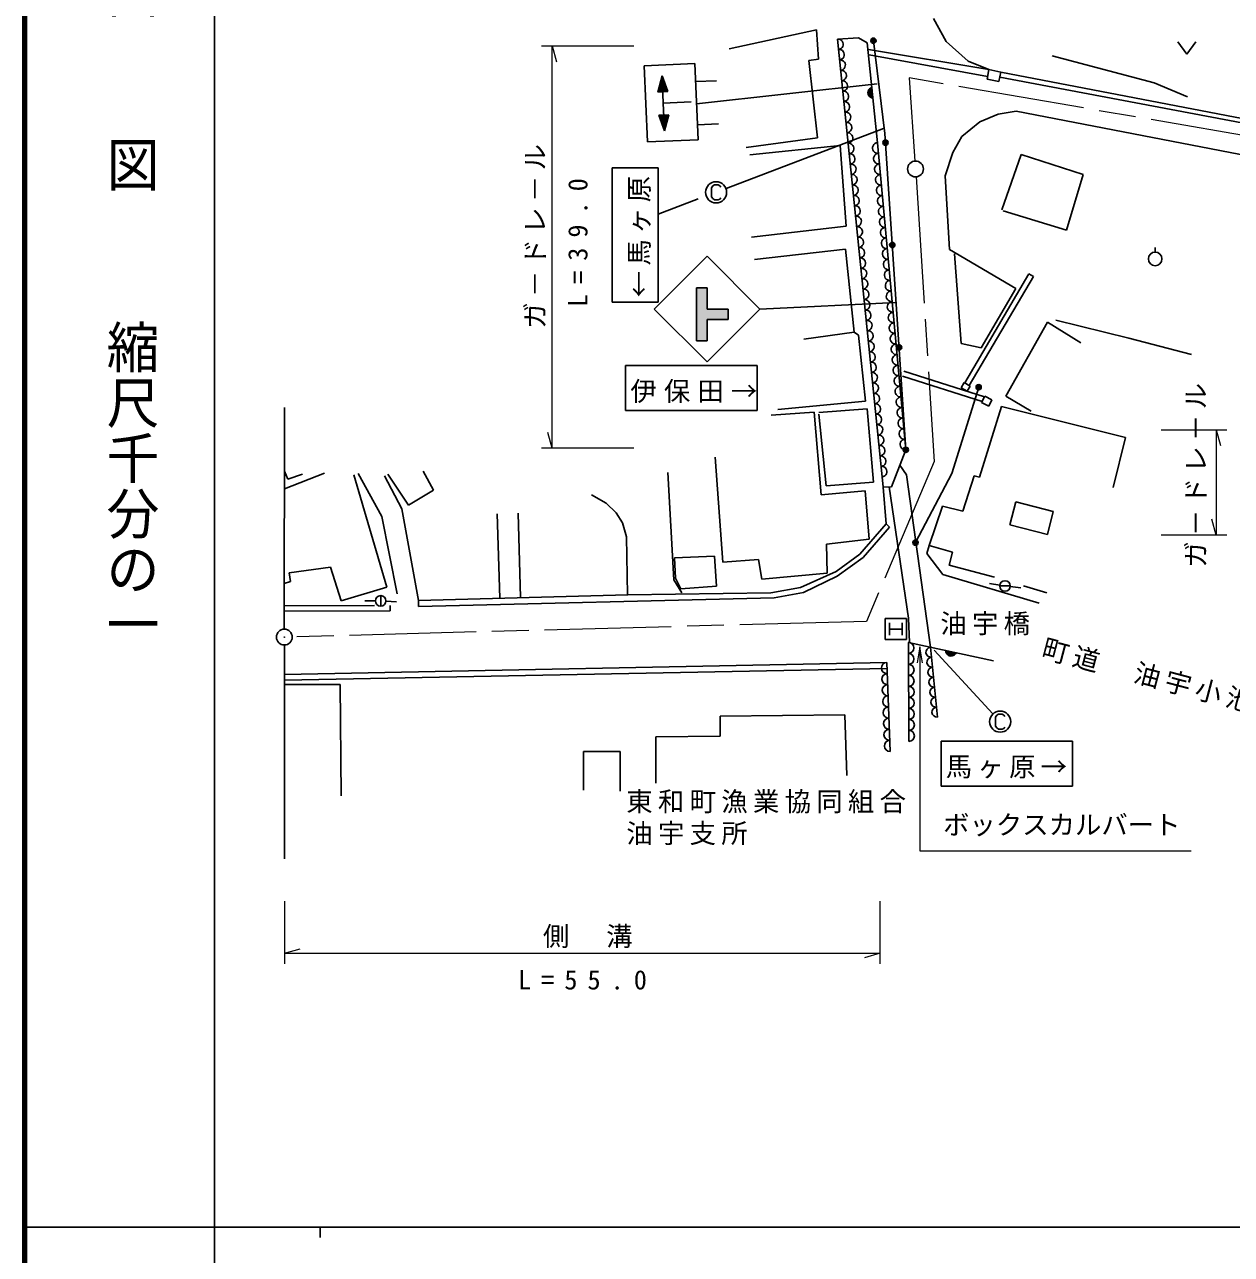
# Model space of a CAD drawing. Units: millimetres, scale not verified. Extents: x 40000 to 680000, y 20000 to 380000.
# Drawn here: x 40000 to 154375, y 202409 to 318937 of the extents above; entities that cross this region are included whole.
import ezdxf
from ezdxf.enums import TextEntityAlignment as Align

# ---------------------------------------------------------------- set-up
doc = ezdxf.new("R2010")
doc.units = ezdxf.units.MM
doc.header["$LTSCALE"] = 1000
doc.linetypes.add('CHAIN', pattern=[18.5, 12, -1.5, 3.5, -1.5])
for name, color, linetype, lineweight in [('M-BGD', 7, 'Continuous', 25), ('M-BMK', 2, 'CHAIN', 13), ('M-BMK-HTXT', 7, 'Continuous', 13), ('M-BMK-OTRS', 5, 'Continuous', 25), ('M-BMK-SRVR', 3, 'Continuous', 25), ('M-STR-HTXT', 7, 'Continuous', 13), ('M-STR-STR1', 1, 'Continuous', 25), ('M-STR-STR3', 7, 'Continuous', 25), ('M-STR-STRC', 7, 'Continuous', 25), ('M-TTL', 2, 'Continuous', 140), ('M-TTL-BAND', 7, 'Continuous', 25)]:
    doc.layers.add(name, color=color, linetype=linetype, lineweight=lineweight)
doc.styles.add('@ＭＳ 明朝', font='')
doc.styles.add('ＭＳ ゴシック', font='')
doc.styles.get('@ＭＳ 明朝').set_extended_font_data('@MS Mincho')
doc.styles.get('ＭＳ ゴシック').set_extended_font_data('MS Gothic')

# ---------------------------------------------------------------- blocks, each defined once
blk = doc.blocks.new('open_arrow')
at = {"color": 0, "linetype": 'Continuous', "lineweight": -2}
blk.add_lwpolyline([(7.5, 1.25), (0, 0), (7.5, -1.25)], dxfattribs=at)

msp = doc.modelspace()

# ---------------------------------------------------------------- hatches: boundary and pattern name
at = {"layer": 'M-STR-STRC'}
msp.add_hatch(color=256, dxfattribs=at).paths.add_polyline_path([(103676, 288986), (103676, 293986), (104676, 293986), (104676, 291986), (106676, 291986), (106676, 290986), (104676, 290986), (104676, 288986)])

# ---------------------------------------------------------------- linework, layer by layer
at = {"layer": 'M-BGD'}
for p, q in [((127332, 317346), (126130, 319522)), ((106791, 316630), (115049, 318442)), ((115049, 318442), (115250, 315651)), ((117042, 317566), (119018, 317698)), ((117042, 317566), (121284, 276095)), ((119018, 317698), (119867, 317200)), ((129431, 315486), (127332, 317346)), ((149306, 317291), (150156, 316135)), ((150156, 316135), (151006, 317291)), ((131393, 314669), (119974, 316589)), ((120041, 316072), (131260, 314008)), ((147069, 313408), (137402, 315969)), ((115250, 315651), (114330, 315536)), ((114330, 315536), (115149, 308215)), ((131393, 314669), (129431, 315486)), ((131212, 313769), (131393, 314669)), ((131393, 314669), (132525, 314440)), ((132343, 313541), (131212, 313769)), ((132525, 314440), (132343, 313541)), ((132426, 313953), (160228, 308720)), ((150205, 312084), (147069, 313408)), ((115149, 308215), (108388, 307294)), ((108733, 306603), (117307, 307466)), ((117307, 307466), (117854, 299842)), ((132621, 301392), (134440, 306617)), ((134440, 306617), (140332, 304730)), ((140332, 304730), (138744, 299459)), ((138744, 299459), (132759, 301300)), ((117854, 299842), (108906, 298806)), ((109192, 296684), (117795, 297662)), ((117795, 297662), (118629, 289807)), ((133948, 293922), (127646, 297642)), ((147148, 297385), (147148, 297827)), ((129100, 284981), (135185, 295319)), ((129533, 284732), (135615, 295065)), ((135185, 295319), (135615, 295065)), ((130647, 288297), (133948, 293922)), ((133002, 283738), (136947, 290747)), ((136947, 290747), (140106, 288796)), ((137734, 290944), (144669, 289217)), ((118629, 289807), (113853, 289117)), ((119019, 289518), (118629, 289807)), ((119687, 283258), (119019, 289518)), ((144669, 289217), (150596, 287664)), ((128762, 288716), (130647, 288297)), ((130750, 283226), (123190, 285617)), ((130981, 283677), (123341, 286094)), ((128772, 284526), (129050, 285010)), ((129322, 284209), (128772, 284526)), ((129050, 285010), (129601, 284693)), ((129601, 284693), (129322, 284209)), ((111400, 282452), (119687, 283258)), ((131009, 283732), (130700, 283128)), ((131681, 283388), (131009, 283732)), ((131371, 282784), (131681, 283388)), ((135390, 282299), (133002, 283738)), ((64616, 261652), (64619, 282655)), ((110749, 281919), (114823, 282218)), ((114823, 282218), (115491, 274392)), ((119841, 282517), (115261, 282195)), ((115277, 282027), (115974, 275221)), ((120463, 275589), (119841, 282517)), ((132580, 282758), (130486, 276048)), ((130700, 283128), (131371, 282784)), ((144342, 279811), (132580, 282758)), ((143168, 275070), (144342, 279811)), ((106187, 267989), (105453, 277937)), ((64618, 276609), (64934, 275854)), ((68433, 276444), (64618, 274934)), ((64934, 275854), (66352, 276333)), ((74326, 265623), (71217, 276275)), ((71610, 276404), (73854, 272331)), ((75741, 273051), (74103, 276175)), ((76392, 273400), (74440, 276342)), ((77768, 276634), (78768, 274815)), ((101517, 266342), (100976, 276490)), ((129987, 276180), (128914, 272822)), ((130486, 276048), (129987, 276180)), ((115974, 275221), (120463, 275589)), ((121284, 276095), (121368, 275102)), ((78768, 274815), (76392, 273400)), ((95118, 273585), (93742, 274367)), ((115491, 274392), (119680, 274760)), ((119680, 274760), (120055, 270176)), ((77327, 264372), (75741, 273051)), ((96051, 272670), (95118, 273585)), ((126982, 273293), (125744, 269580)), ((128914, 272822), (126982, 273293)), ((133382, 271541), (133944, 273712)), ((133944, 273712), (137480, 272799)), ((137480, 272799), (136949, 270634)), ((73854, 272331), (75309, 265002)), ((84773, 272590), (85053, 264584)), ((87014, 264638), (86763, 272657)), ((96664, 271718), (96051, 272670)), ((97057, 270415), (96664, 271718)), ((121963, 271308), (121660, 271620)), ((136949, 270634), (133382, 271541)), ((97133, 264917), (97057, 270415)), ((119465, 268444), (121963, 271308)), ((120055, 270176), (115998, 269715)), ((115998, 269715), (116056, 266953)), ((125744, 269580), (125511, 268818)), ((125744, 269580), (127954, 268954)), ((105382, 268572), (101605, 268426)), ((101605, 268426), (101676, 266477)), ((105566, 265717), (105382, 268572)), ((109553, 268248), (106187, 267989)), ((109870, 266378), (109553, 268248)), ((116998, 266665), (119465, 268444)), ((125511, 268818), (127031, 266838)), ((127954, 268954), (127630, 267727)), ((65073, 266989), (68986, 267520)), ((65202, 266161), (65073, 266989)), ((68986, 267520), (70017, 264334)), ((116056, 266953), (109870, 266378)), ((127630, 267727), (131930, 266568)), ((64616, 265976), (65202, 266161)), ((102280, 265091), (101517, 266342)), ((101676, 266477), (102183, 265464)), ((102183, 265464), (105566, 265717)), ((113812, 265118), (116998, 266665)), ((127031, 266838), (136146, 264122)), ((132426, 265817), (131437, 265965)), ((132421, 265743), (133421, 265743)), ((133418, 265687), (134411, 265575)), ((134657, 265757), (136890, 265092)), ((70017, 264334), (74326, 265623)), ((73748, 264834), (73748, 263834)), ((77343, 263805), (111046, 264626)), ((111046, 264626), (113812, 265118)), ((64616, 263371), (74644, 263402)), ((73248, 264334), (72248, 264334)), ((74247, 264300), (75245, 264234)), ((74644, 263894), (74644, 263402)), ((77327, 264372), (77343, 263805)), ((64617, 260152), (64618, 239878)), ((123756, 260398), (123813, 251018)), ((126518, 253320), (125855, 259944)), ((64617, 257358), (121713, 258499)), ((122030, 250069), (121713, 258499)), ((64617, 256396), (69917, 256396)), ((69917, 256396), (69989, 245858)), ((105933, 253422), (117752, 253528)), ((105937, 251528), (105933, 253422)), ((117752, 253528), (117936, 247796)), ((99838, 251439), (105937, 251528)), ((99840, 247056), (99838, 251439)), ((92975, 246407), (92975, 250046)), ((92975, 250046), (96451, 250046)), ((96451, 250046), (96451, 246289))]:
    msp.add_line(p, q, dxfattribs=at)
for centre, radius in [((147148, 296739), 646), ((132921, 265743), 500), ((73748, 264334), 500)]:
    msp.add_circle(centre, radius, dxfattribs=at)
for centre, radius, start, end in [((117092, 317072), 496, 275.84119, 95.84119), ((117193, 316085), 496, 275.84119, 95.84119), ((117294, 315097), 496, 275.84119, 95.84119), ((117395, 314110), 496, 275.84119, 95.84119), ((117496, 313123), 496, 275.84119, 95.84119), ((117597, 312135), 496, 275.84119, 95.84119), ((117698, 311148), 496, 275.84119, 95.84119), ((117799, 310160), 496, 275.84119, 95.84119), ((117900, 309173), 496, 275.84119, 95.84119), ((118001, 308185), 496, 275.84119, 95.84119), ((118102, 307198), 496, 275.84119, 95.84119), ((118203, 306211), 496, 275.84119, 95.84119), ((118304, 305223), 496, 275.84119, 95.84119), ((118405, 304236), 496, 275.84119, 95.84119), ((118506, 303248), 496, 275.84119, 95.84119), ((118607, 302261), 496, 275.84119, 95.84119), ((118708, 301274), 496, 275.84119, 95.84119), ((118809, 300286), 496, 275.84119, 95.84119), ((118910, 299299), 496, 275.84119, 95.84119), ((119012, 298311), 496, 275.84119, 95.84119), ((119113, 297324), 496, 275.84119, 95.84119), ((119214, 296337), 496, 275.84119, 95.84119), ((119315, 295349), 496, 275.84119, 95.84119), ((119416, 294362), 496, 275.84119, 95.84119), ((119517, 293374), 496, 275.84119, 95.84119), ((119618, 292387), 496, 275.84119, 95.84119), ((119719, 291399), 496, 275.84119, 95.84119), ((119820, 290412), 496, 275.84119, 95.84119), ((119921, 289425), 496, 275.84119, 95.84119), ((120022, 288437), 496, 275.84119, 95.84119), ((120123, 287450), 496, 275.84119, 95.84119), ((120224, 286462), 496, 275.84119, 95.84119), ((120325, 285475), 496, 275.84119, 95.84119), ((120426, 284488), 496, 275.84119, 95.84119), ((120527, 283500), 496, 275.84119, 95.84119), ((120628, 282513), 496, 275.84119, 95.84119), ((120729, 281525), 496, 275.84119, 95.84119), ((120830, 280538), 496, 275.84119, 95.84119), ((120931, 279551), 496, 275.84119, 95.84119), ((121032, 278563), 496, 275.84119, 95.84119), ((121133, 277576), 496, 275.84119, 95.84119), ((121234, 276588), 496, 275.84119, 95.84119), ((123759, 259877), 521, 270.3515, 90.3515), ((125902, 259471), 476, 95.71979, 275.71977), ((123766, 258834), 521, 270.3515, 90.3515), ((125997, 258525), 476, 95.71979, 275.71977), ((121733, 257972), 527, 92.15002, 272.15002), ((123772, 257792), 521, 270.3515, 90.3515), ((126092, 257579), 476, 95.71979, 275.71977), ((121772, 256918), 527, 92.15002, 272.15002), ((121812, 255864), 527, 92.15002, 272.15002), ((123778, 256750), 521, 270.3515, 90.3515), ((126186, 256632), 476, 95.71979, 275.71977), ((121852, 254811), 527, 92.15002, 272.15002), ((123785, 255708), 521, 270.3515, 90.3515), ((126281, 255686), 476, 95.71979, 275.71977), ((126376, 254739), 476, 95.71979, 275.71977), ((121891, 253757), 527, 92.15002, 272.15002), ((123791, 254666), 521, 270.3515, 90.3515), ((123798, 253623), 521, 270.3515, 90.3515), ((126471, 253793), 476, 95.71979, 275.71977), ((121931, 252703), 527, 92.15002, 272.15002), ((123804, 252581), 521, 270.3515, 90.3515), ((121970, 251649), 527, 92.15002, 272.15002), ((123810, 251539), 521, 270.3515, 90.3515), ((122010, 250595), 527, 92.15002, 272.15002)]:
    msp.add_arc(centre, radius, start, end, dxfattribs=at)
at = {"layer": 'M-BMK'}
for p, q in [((213289, 298432), (123846, 313893)), ((123846, 313893), (124387, 306009)), ((124486, 304512), (126214, 277525)), ((126214, 277525), (119778, 262384)), ((119778, 262384), (65367, 260922))]:
    msp.add_line(p, q, dxfattribs=at)
at = {"layer": 'M-BMK-HTXT'}
for radius in [31.3, 25, 18.8, 12.5, 6.3]:
    msp.add_circle((64617, 260902), radius, dxfattribs=at)
at = {"layer": 'M-BMK-OTRS'}
for p, q in [((120822, 307748), (119867, 317200)), ((160358, 309077), (132525, 314440)), ((119919, 312511), (119947, 312635)), ((119935, 312352), (119919, 312511)), ((119987, 312237), (119935, 312352)), ((119947, 312635), (119996, 312740)), ((120007, 312239), (119966, 312637)), ((119996, 312740), (120086, 312850)), ((120016, 312742), (120076, 312145)), ((120142, 312092), (120070, 312808)), ((120086, 312850), (120179, 312920)), ((120123, 312874), (120208, 312038)), ((120179, 312920), (120294, 312972)), ((120270, 312024), (120181, 312900)), ((120239, 312926), (120331, 312010)), ((120294, 312972), (120395, 311977)), ((120056, 312143), (119987, 312237)), ((120166, 312054), (120056, 312143)), ((120272, 312004), (120166, 312054)), ((120395, 311977), (120272, 312004)), ((130520, 309714), (132270, 310451)), ((132270, 310451), (133973, 310750)), ((133973, 310750), (167299, 304271)), ((128840, 308333), (130520, 309714)), ((123521, 278649), (120822, 307748)), ((127965, 306814), (128840, 308333)), ((127249, 304619), (127965, 306814)), ((127646, 297642), (127249, 304619)), ((128136, 297223), (128762, 288716)), ((122163, 275153), (123521, 278649)), ((121368, 275102), (122163, 275153)), ((121660, 271620), (121368, 275102)), ((119158, 268772), (121660, 271620)), ((116911, 267115), (119158, 268772)), ((113541, 265586), (116911, 267115)), ((97186, 264918), (77327, 264372)), ((97186, 264918), (110726, 265090)), ((110726, 265090), (113541, 265586)), ((64616, 263871), (73155, 263897)), ((64617, 256835), (121734, 257931))]:
    msp.add_line(p, q, dxfattribs=at)
for centre in [(120869, 307247), (120962, 306243), (121055, 305240), (121148, 304236), (121241, 303233), (121334, 302230), (121427, 301226), (121520, 300223), (121613, 299219), (121706, 298216), (121799, 297213), (121892, 296209), (121986, 295206), (122079, 294202), (122172, 293199), (122265, 292195), (122358, 291192), (122451, 290189), (122544, 289185), (122637, 288182), (122730, 287178), (122823, 286175), (122916, 285172), (123009, 284168), (123102, 283165), (123196, 282161), (123289, 281158), (123382, 280154), (123475, 279151)]:
    msp.add_arc(centre, 504, 95.29938, 275.29939, dxfattribs=at)
at = {"layer": 'M-BMK-SRVR'}
for centre in [(124438, 305261), (64617, 260902)]:
    msp.add_circle(centre, 750, dxfattribs=at)
at = {"layer": 'M-STR-HTXT'}
for p, q in [((89005, 316924), (97746, 316924)), ((90005, 278792), (90005, 316924)), ((90005, 316924), (90425, 315424)), ((90005, 278792), (89585, 280292)), ((147722, 280543), (153930, 280543)), ((152930, 280543), (152930, 270563)), ((152930, 280543), (153350, 279043)), ((97746, 278792), (89005, 278792)), ((152930, 270563), (152510, 272063)), ((153930, 270563), (147722, 270563)), ((64630, 235888), (64630, 229939)), ((121101, 229939), (121101, 235888)), ((64630, 230939), (66130, 231359)), ((64630, 230939), (121101, 230939)), ((121101, 230939), (119601, 230519))]:
    msp.add_line(p, q, dxfattribs=at)
msp.add_lwpolyline([(124834, 259970), (124834, 240653), (150549, 240653)], dxfattribs=at)
at = {"layer": 'M-STR-STR1'}
for p, q in [((122957, 277198), (123573, 276285)), ((123573, 276285), (125855, 259944)), ((123775, 262710), (121941, 275139)), ((123853, 260377), (123775, 262710))]:
    msp.add_line(p, q, dxfattribs=at)
at = {"layer": 'M-STR-STR3'}
for p, q in [((131830, 258654), (123756, 260398)), ((127318, 259506), (127304, 259631)), ((127304, 259631), (128282, 259420)), ((127355, 259395), (127318, 259506)), ((127331, 259564), (128230, 259370)), ((128198, 259316), (127337, 259501)), ((127344, 259439), (128165, 259261)), ((127432, 259276), (127355, 259395)), ((128094, 259215), (127390, 259367)), ((127517, 259197), (127432, 259276)), ((127436, 259296), (128023, 259169)), ((127626, 259132), (127517, 259197)), ((127912, 259132), (127521, 259216)), ((127782, 259098), (127626, 259132)), ((127908, 259112), (127782, 259098)), ((128019, 259150), (127908, 259112)), ((128137, 259226), (128019, 259150)), ((128217, 259311), (128137, 259226)), ((128282, 259420), (128217, 259311))]:
    msp.add_line(p, q, dxfattribs=at)
at = {"layer": 'M-STR-STRC'}
for p, q in [((121536, 308607), (120449, 317413)), ((103506, 315237), (98723, 315024)), ((99044, 307819), (98723, 315024)), ((103827, 308032), (103506, 315237)), ((100415, 314067), (100002, 312548)), ((100423, 313888), (100089, 312612)), ((100431, 313708), (100176, 312675)), ((100439, 313528), (100264, 312739)), ((100961, 312590), (100415, 314067)), ((100530, 311490), (100415, 314067)), ((100868, 312646), (100423, 313888)), ((100776, 312702), (100431, 313708)), ((100683, 312758), (100439, 313528)), ((103582, 313532), (105578, 313621)), ((100002, 312548), (100961, 312590)), ((100089, 312612), (100868, 312646)), ((100176, 312675), (100776, 312702)), ((100264, 312739), (100683, 312758)), ((100447, 313348), (100351, 312803)), ((100351, 312803), (100591, 312814)), ((100457, 313108), (100438, 312867)), ((100438, 312867), (100498, 312870)), ((100591, 312814), (100447, 313348)), ((100498, 312870), (100457, 313108)), ((103677, 311415), (120807, 313340)), ((100530, 311490), (103172, 311607)), ((100530, 311490), (100647, 308862)), ((101059, 310382), (100100, 310340)), ((100100, 310340), (100647, 308862)), ((100972, 310318), (100193, 310284)), ((100193, 310284), (100639, 309042)), ((100885, 310254), (100286, 310228)), ((100286, 310228), (100631, 309222)), ((100798, 310190), (100378, 310172)), ((100378, 310172), (100623, 309402)), ((100710, 310127), (100471, 310116)), ((100471, 310116), (100615, 309582)), ((100623, 310063), (100563, 310060)), ((100563, 310060), (100604, 309822)), ((100604, 309822), (100623, 310063)), ((100615, 309582), (100710, 310127)), ((100623, 309402), (100798, 310190)), ((100631, 309222), (100885, 310254)), ((100639, 309042), (100972, 310318)), ((100647, 308862), (101059, 310382)), ((103784, 309436), (105761, 309524)), ((121405, 309078), (106493, 303407)), ((103827, 308032), (99044, 307819)), ((123521, 278649), (121536, 308607)), ((95675, 292626), (95675, 305380)), ((95675, 305380), (100036, 305380)), ((100036, 305380), (100036, 292626)), ((105218, 303644), (105098, 303484)), ((105098, 303484), (105098, 302604)), ((105378, 303764), (105218, 303644)), ((105738, 303764), (105378, 303764)), ((105898, 303644), (105738, 303764)), ((105978, 303524), (105898, 303644)), ((100036, 300989), (103850, 302417)), ((105098, 302604), (105218, 302444)), ((105218, 302444), (105378, 302324)), ((105378, 302324), (105738, 302324)), ((105738, 302324), (105898, 302404)), ((105898, 302404), (105978, 302524)), ((104676, 296986), (99676, 291986)), ((109676, 291986), (104676, 296986)), ((103676, 293986), (103676, 288986)), ((104676, 293986), (103676, 293986)), ((104676, 291986), (104676, 293986)), ((95675, 292626), (100036, 292626)), ((122598, 292615), (109676, 291986)), ((99676, 291986), (104676, 286986)), ((104676, 286986), (109676, 291986)), ((106676, 291986), (104676, 291986)), ((106676, 290986), (106676, 291986)), ((104676, 288986), (104676, 290986)), ((104676, 290986), (106676, 290986)), ((103676, 288986), (104676, 288986)), ((96964, 282359), (96964, 286630)), ((96964, 286630), (109417, 286630)), ((109417, 282359), (109417, 286630)), ((127890, 276409), (130422, 284580)), ((96964, 282359), (109417, 282359)), ((124438, 269849), (127890, 276409)), ((121573, 260668), (121573, 262668)), ((121573, 262668), (123573, 262668)), ((121973, 262268), (121973, 261068)), ((123173, 262268), (123173, 261068)), ((123573, 262668), (123573, 260668)), ((121973, 261668), (123173, 261668)), ((123573, 260668), (121573, 260668)), ((131768, 253637), (126196, 259654)), ((132141, 253489), (132021, 253329)), ((132021, 253329), (132021, 252449)), ((132301, 253609), (132141, 253489)), ((132661, 253609), (132301, 253609)), ((132821, 253489), (132661, 253609)), ((132901, 253369), (132821, 253489)), ((132021, 252449), (132141, 252289)), ((132141, 252289), (132301, 252169)), ((132301, 252169), (132661, 252169)), ((132661, 252169), (132821, 252249)), ((132821, 252249), (132901, 252369)), ((126854, 246783), (126854, 251054)), ((126854, 251054), (139307, 251054)), ((139307, 246783), (139307, 251054)), ((126854, 246783), (139307, 246783))]:
    msp.add_line(p, q, dxfattribs=at)
for centre, radius in [((120449, 317413), 250), ((120449, 317413), 220), ((120449, 317413), 190), ((120449, 317413), 160), ((120449, 317413), 130), ((120449, 317413), 100), ((120449, 317413), 70), ((120449, 317413), 40), ((120449, 317413), 10), ((121592, 307758), 250), ((121592, 307758), 220), ((121592, 307758), 190), ((121592, 307758), 160), ((121592, 307758), 130), ((121592, 307758), 100), ((121592, 307758), 70), ((121592, 307758), 40), ((121592, 307758), 10), ((105538, 303044), 1000), ((122235, 298055), 250), ((122235, 298055), 220), ((122235, 298055), 190), ((122235, 298055), 160), ((122235, 298055), 130), ((122235, 298055), 100), ((122235, 298055), 70), ((122235, 298055), 40), ((122235, 298055), 10), ((122878, 288352), 250), ((122878, 288352), 220), ((122878, 288352), 190), ((122878, 288352), 160), ((122878, 288352), 130), ((122878, 288352), 100), ((122878, 288352), 70), ((122878, 288352), 40), ((122878, 288352), 10), ((130422, 284580), 250), ((130422, 284580), 220), ((130422, 284580), 190), ((130422, 284580), 160), ((130422, 284580), 130), ((130422, 284580), 100), ((130422, 284580), 70), ((130422, 284580), 40), ((130422, 284580), 10), ((123521, 278649), 250), ((123521, 278649), 220), ((123521, 278649), 190), ((123521, 278649), 160), ((123521, 278649), 130), ((123521, 278649), 100), ((123521, 278649), 70), ((123521, 278649), 40), ((123521, 278649), 10), ((124438, 269849), 250), ((124438, 269849), 220), ((124438, 269849), 190), ((124438, 269849), 160), ((124438, 269849), 130), ((124438, 269849), 100), ((124438, 269849), 70), ((124438, 269849), 40), ((124438, 269849), 10), ((132461, 252889), 1000)]:
    msp.add_circle(centre, radius, dxfattribs=at)
at = {"layer": 'M-TTL'}
msp.add_line((40000, 380000), (40000, 20000), dxfattribs=at)
at = {"layer": 'M-TTL-BAND'}
for p, q in [((58000, 370000), (58000, 20000)), ((40000, 205000), (579000, 205000)), ((68000, 205000), (68000, 204000))]:
    msp.add_line(p, q, dxfattribs=at)

# ---------------------------------------------------------------- block references
at = {"layer": 'M-STR-HTXT', "xscale": 200, "yscale": 200, "rotation": 270}
msp.add_blockref('open_arrow', (124834, 259970), dxfattribs=at)

# ---------------------------------------------------------------- texts
at = {"layer": 'M-BMK-HTXT', "char_height": 1833, "attachment_point": 7, "style": 'ＭＳ ゴシック'}
for s, insert, rotation in [('\\T1.2;←馬ヶ原', (99356, 293101), 90), ('\\T1.2;町道\u3000油宇小池線', (136229, 258826), 345.2)]:
    msp.add_mtext(s, dxfattribs=dict(at, insert=insert, rotation=rotation))
for s, insert in [('\\T1.27;伊保田→\\~', (97413, 283079)), ('\\T1.2;油宇橋', (126788, 261074)), ('\\T1.2;馬ヶ原→', (127303, 247503)), ('\\T1.2;東和町漁業協同組合', (97029, 244203)), ('\\T1.2;油宇支所', (97029, 241186))]:
    msp.add_mtext(s, dxfattribs=dict(at, insert=insert))
at = {"layer": 'M-STR-HTXT', "style": 'ＭＳ ゴシック'}
msp.add_text('ボックスカルバート', height=1833, dxfattribs=at).set_placement((127049, 241653), align=Align.BOTTOM_LEFT)
at = {"layer": 'M-STR-HTXT', "char_height": 1833, "attachment_point": 7, "rotation": 90, "style": 'ＭＳ ゴシック'}
for s, insert in [('\\T1.2;ガ－ドレ－ル', (89405, 290116)), ('\\T1.76;L=39.0', (93376, 292169)), ('\\T1.2;ガ－ドレ－ル', (152030, 267478))]:
    msp.add_mtext(s, dxfattribs=dict(at, insert=insert))
at = {"layer": 'M-STR-HTXT', "char_height": 1833, "attachment_point": 7, "style": 'ＭＳ ゴシック'}
for s, insert in [('\\T1.2;側\u3000溝', (89124, 231439)), ('\\T1.76;L=55.0', (86761, 227481))]:
    msp.add_mtext(s, dxfattribs=dict(at, insert=insert))
at = {"layer": 'M-TTL-BAND', "style": '@ＭＳ 明朝'}
for s, width, p in [('平\u3000\u3000面\u3000\u3000図', 1.1, (47277, 341475)), ('縮尺千分の一', 1.05, (47277, 291030))]:
    msp.add_text(s, height=3666, rotation=270, dxfattribs=dict(at, width=width)).set_placement(p, align=Align.BOTTOM_LEFT)

doc.saveas('drawing.dxf')
